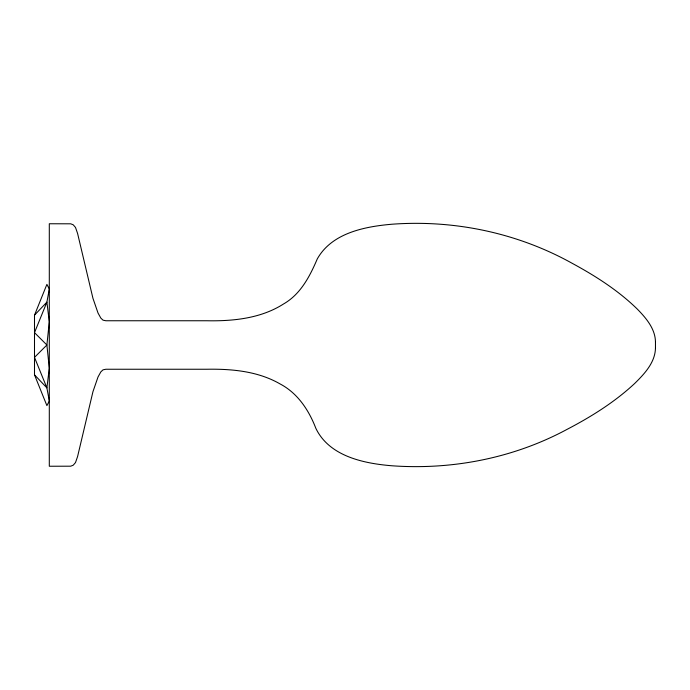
<?xml version="1.0" encoding="UTF-8"?>
<svg xmlns="http://www.w3.org/2000/svg" width="690" height="690" viewBox="0 0 690 690"><rect width="100%" height="100%" fill="white"/><g stroke="black" fill="none" stroke-linecap="round" stroke-linejoin="round"><path stroke-width="1.03" d="M655.466 348.053L655.466 341.947M655.466 348.096C655.146 362.578 644.374 373.937 634.662 383.493C614.609 402.175 591.132 416.812 566.913 429.447C513.576 458.108 452.424 470.054 392.17 465.793C363.975 463.516 329.303 456.418 315.822 428.274C308.913 410.257 297.666 393.171 280.157 383.976C258.069 371.22 231.926 368.814 206.914 369.245L105.881 369.245L103.017 369.84L100.835 371.893L98.023 376.973L92.952 391.679L77.59 456.539L75.503 462.559L73.226 465.198L70.725 466.19L49.3 466.242L49.3 223.758L70.725 223.81L73.226 224.802L75.503 227.441L77.59 233.462L92.952 298.322L98.023 313.027L100.835 318.107L103.017 320.16L105.881 320.755L206.914 320.755C233.22 321.255 260.941 318.444 283.607 303.936C300.659 294.156 309.845 276.302 317.279 258.931C331.881 232.892 364.863 226.536 392.17 224.207C454.443 219.679 517.552 232.91 572.191 263.313C595.565 275.991 618.3 290.49 637.379 309.163C646.073 318.073 655.259 328.759 655.466 341.904M34.5 315.166L46.894 284.384L49.3 288.998L46.894 302.134L34.5 332.64L46.894 345L49.3 368.201L46.894 387.866L49.3 401.002L46.894 405.616L34.5 374.834L34.5 315.166L46.894 302.134L49.3 321.799L46.894 345L34.5 357.36L46.894 387.866L34.5 374.834"/></g></svg>
